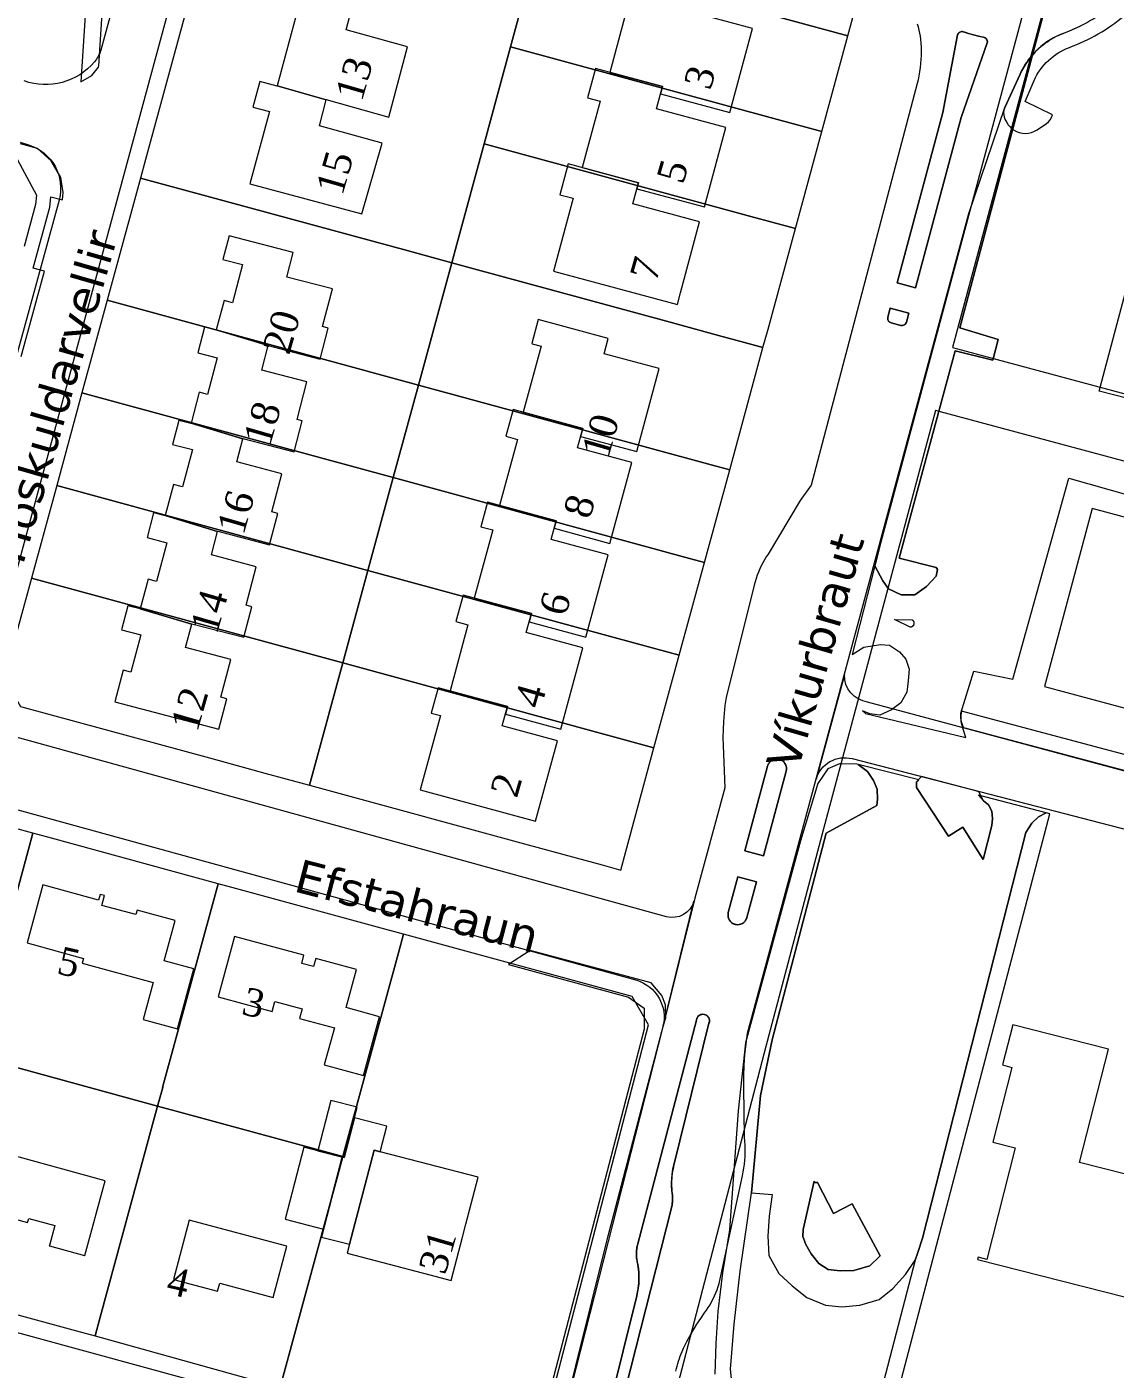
# Model space of a CAD drawing. Header units: metres. Extents: x 328903 to 333883, y 373406 to 381110.
# Drawn here: x 330922.2 to 331063.9, y 375672 to 375846.8 of the extents above; entities that cross this region are included whole.
import ezdxf

# ---------------------------------------------------------------- set-up
doc = ezdxf.new("R2010")
doc.units = ezdxf.units.M
doc.header["$MEASUREMENT"] = 0
for name, color, linetype in [('Byggingar', 7, 'Continuous'), ('Bílastæði', 7, 'Continuous'), ('Gangstétt', 7, 'Continuous'), ('Götuheiti', 7, 'Continuous'), ('Götur', 7, 'Continuous'), ('Húsnúmer', 7, 'Continuous'), ('Lóðir', 7, 'Continuous')]:
    doc.layers.add(name, color=color, linetype=linetype)
doc.styles.get("Standard").update_dxf_attribs({"font": 'arial.ttf'})

msp = doc.modelspace()

# ---------------------------------------------------------------- linework, layer by layer
at = {"layer": 'Byggingar', "color": 17, "linetype": 'Continuous', "lineweight": 0, "ltscale": 3.31832, "true_color": 0x943c39, "flags": 128}
for points in [[(331008.545, 375851.193), (330999.563, 375853.615), (330998.686, 375850.362), (331000.498, 375849.873), (330998.063, 375840.839), (331004.942, 375838.984), (331004.692, 375838.059), (331013.726, 375835.624), (331016.667, 375846.533), (331007.924, 375848.89), (331008.545, 375851.193)], [(330958.156, 375851.569), (330958.143, 375851.514), (330955.927, 375852.112), (330955.035, 375848.694), (330957.177, 375848.096), (330954.761, 375839.089), (330961.16, 375837.277), (330961.166, 375837.301), (330969.301, 375835.001), (330971.728, 375844.156), (330963.747, 375846.357), (330964.633, 375849.681), (330958.156, 375851.569)], [(331004.942, 375838.984), (330996.219, 375841.336), (330995.194, 375837.534), (330996.812, 375837.098), (330994.481, 375828.451), (331001.822, 375826.472), (331001.61, 375825.685), (331010.407, 375823.314), (331013.198, 375833.665), (331004.164, 375836.1), (331004.942, 375838.984)], [(330961.16, 375837.277), (330954.761, 375839.089), (330954.748, 375839.042), (330952.506, 375839.654), (330951.613, 375836.315), (330953.752, 375835.74), (330951.206, 375826.333), (330965.808, 375822.394), (330968.433, 375831.631), (330960.275, 375833.875), (330961.16, 375837.277)], [(331001.822, 375826.472), (330992.669, 375828.939), (330991.58, 375824.901), (330993.295, 375824.439), (330990.741, 375814.964), (331006.878, 375810.614), (331007.285, 375812.123), (331009.776, 375821.361), (331001.077, 375823.706), (331001.822, 375826.472)], [(330953.597, 375805.279), (330960.356, 375803.473), (330961.42, 375807.525), (330960.661, 375807.724), (330961.951, 375812.631), (330956.032, 375814.185), (330956.868, 375817.359), (330948.5, 375819.554), (330947.694, 375816.481), (330950.264, 375815.811), (330948.954, 375810.826), (330947.844, 375811.113), (330946.839, 375807.288), (330953.597, 375805.279)], [(330986.803, 375796.572), (330994.554, 375794.471), (330994.272, 375793.428), (331001.579, 375791.447), (331004.51, 375802.262), (330997.349, 375804.203), (330997.886, 375806.184), (330988.756, 375808.659), (330987.907, 375805.527), (330987.984, 375805.506), (330989.14, 375805.192), (330986.803, 375796.572)], [(330953.597, 375805.279), (330946.839, 375807.288), (330946.832, 375807.257), (330945.293, 375807.662), (330944.416, 375804.33), (330946.957, 375803.66), (330945.702, 375798.887), (330944.602, 375799.174), (330943.545, 375795.153), (330950.286, 375793.12), (330950.299, 375793.167), (330956.973, 375791.422), (330958.032, 375795.443), (330957.357, 375795.619), (330958.646, 375800.518), (330952.776, 375802.058), (330953.597, 375805.279)], [(330994.554, 375794.471), (330985.48, 375796.931), (330984.534, 375793.441), (330986.047, 375793.031), (330983.722, 375784.453), (330991.094, 375782.454), (330990.829, 375781.475), (330998.103, 375779.503), (331000.953, 375790.018), (330993.868, 375791.938), (330994.554, 375794.471)], [(330943.545, 375795.153), (330943.533, 375795.106), (330941.964, 375795.518), (330941.141, 375792.391), (330943.729, 375791.713), (330942.45, 375786.846), (330941.256, 375787.155), (330940.197, 375783.134), (330947.013, 375781.055), (330947.02, 375781.086), (330953.763, 375779.319), (330954.84, 375783.411), (330954.071, 375783.617), (330955.374, 375788.579), (330949.497, 375790.118), (330950.286, 375793.12), (330943.545, 375795.153)], [(330991.094, 375782.454), (330982.148, 375784.879), (330981.278, 375781.671), (330982.834, 375781.249), (330980.427, 375772.369), (330987.867, 375770.352), (330987.578, 375769.288), (330994.97, 375767.284), (330997.872, 375777.993), (330990.431, 375780.01), (330991.094, 375782.454)], [(330940.197, 375783.134), (330940.186, 375783.087), (330938.677, 375783.484), (330937.83, 375780.263), (330940.394, 375779.593), (330939.069, 375774.553), (330937.955, 375774.847), (330936.943, 375770.991), (330943.637, 375768.973), (330943.657, 375769.044), (330950.431, 375767.269), (330951.48, 375771.259), (330950.721, 375771.457), (330952.038, 375776.466), (330946.207, 375777.998), (330947.013, 375781.055), (330940.197, 375783.134)], [(331089.592, 375751.479), (331095.837, 375774.683), (331060.909, 375784.055), (331054.665, 375760.851), (331089.592, 375751.479)], [(330987.867, 375770.352), (330978.974, 375772.763), (330978.04, 375769.317), (330979.606, 375768.892), (330977.272, 375760.281), (330984.764, 375758.25), (330984.499, 375757.271), (330991.684, 375755.323), (330994.556, 375765.914), (330987.204, 375767.907), (330987.867, 375770.352)], [(330936.943, 375770.991), (330936.936, 375770.967), (330935.336, 375771.387), (330934.509, 375768.236), (330936.995, 375767.588), (330935.721, 375762.744), (330934.729, 375763.002), (330933.636, 375758.848), (330947.166, 375755.298), (330948.212, 375759.28), (330947.429, 375759.486), (330948.716, 375764.385), (330942.838, 375765.932), (330943.637, 375768.973), (330936.943, 375770.991)], [(330984.764, 375758.25), (330975.71, 375760.704), (330974.817, 375757.41), (330976.019, 375757.084), (330973.394, 375747.403), (330988.415, 375743.331), (330991.252, 375753.799), (330984.084, 375755.742), (330984.764, 375758.25)], [(330941.792, 375716.301), (330943.923, 375724.101), (330940.06, 375725.157), (330941.493, 375730.409), (330936.541, 375731.76), (330936.375, 375731.156), (330931.936, 375732.359), (330932.283, 375733.629), (330931.702, 375733.791), (330931.505, 375733.062), (330924.261, 375735.033), (330922.195, 375727.468), (330929.547, 375725.468), (330929.379, 375724.856), (330938.628, 375722.34), (330937.313, 375717.518), (330941.792, 375716.301)], [(330966.023, 375710.218), (330968.109, 375717.854), (330963.746, 375719.05), (330965.1, 375724.005), (330959.778, 375725.467), (330959.484, 375724.401), (330957.963, 375724.814), (330958.217, 375725.879), (330949.218, 375728.329), (330947.067, 375720.459), (330954.109, 375718.54), (330954.473, 375719.865), (330958.032, 375718.898), (330957.689, 375717.636), (330962.21, 375716.403), (330960.901, 375711.613), (330966.023, 375710.218)], [(331081.916, 375676.492), (331089.641, 375706.752), (331080.931, 375708.972), (331077.194, 375694.324), (331059.26, 375698.89), (331063.026, 375713.64), (331050.558, 375716.808), (331049.222, 375711.581), (331050.426, 375711.272), (331047.941, 375701.538), (331050.87, 375700.788), (331047.163, 375686.273), (331046.036, 375686.56), (331045.957, 375686.254), (331073.469, 375679.247), (331073.322, 375678.675), (331081.916, 375676.492)], [(330963.472, 375699.532), (330965.166, 375706.082), (330961.753, 375706.966), (330960.058, 375700.415), (330963.472, 375699.532)], [(330964.813, 375704.715), (330963.472, 375699.532), (330963.244, 375699.591), (330960.547, 375689.166), (330964.169, 375688.229), (330967.392, 375700.49), (330968.185, 375700.285), (330969.048, 375703.619), (330964.813, 375704.715)], [(330922.254, 375691.077), (330922.42, 375691.603), (330925.816, 375690.681), (330925.106, 375688.078), (330925.095, 375688.039), (330925.124, 375688.031), (330929.679, 375686.791), (330929.72, 375686.777), (330932.381, 375696.513), (330918.601, 375700.262), (330916.518, 375692.642), (330922.254, 375691.077)], [(330963.244, 375699.591), (330958.252, 375700.883), (330955.821, 375691.489), (330960.814, 375690.197), (330963.244, 375699.591)], [(330968.185, 375700.285), (330967.392, 375700.49), (330964.169, 375688.229), (330963.869, 375687.087), (330967.541, 375686.122), (330974.66, 375684.251), (330977.436, 375683.522), (330978.91, 375689.158), (330979.348, 375690.835), (330980.959, 375696.98), (330968.185, 375700.285)], [(330954.224, 375681.315), (330956.007, 375688.009), (330943.312, 375691.377), (330941.252, 375683.64), (330947.009, 375682.115), (330947.287, 375683.15), (330954.224, 375681.315)]]:
    msp.add_lwpolyline(points, close=True, dxfattribs=at)
at = {"layer": 'Bílastæði', "color": 9, "lineweight": 0, "ltscale": 3.31832, "true_color": 0xbdbdbd, "flags": 128}
for points in [[(331055.922, 375853.576), (331043.656, 375807.582), (331048.634, 375806.036), (331047.946, 375803.346), (331043.054, 375804.568), (331035.767, 375777.573), (331040.577, 375776.35), (331040.743, 375776.109), (331040.595, 375775.213), (331039.317, 375773.893), (331037.791, 375772.814), (331036.005, 375772.785), (331034.368, 375773.572), (331033.621, 375774.615), (331032.594, 375776.591), (331029.623, 375765.031), (331031.159, 375765.969), (331033.346, 375766.328), (331034.484, 375766.265), (331035.797, 375765.392), (331036.624, 375764.431), (331037.05, 375763.138), (331036.912, 375761.593), (331036.773, 375760.129), (331035.983, 375758.736), (331034.779, 375757.824), (331033.247, 375757.15), (331031.946, 375757.292), (331030.97, 375757.692), (331031.376, 375757.364), (331043.175, 375754.548), (331044.458, 375754.242), (331044.077, 375755.291), (331043.818, 375756.262), (331043.807, 375756.992), (331043.8, 375757.398), (331045.5, 375762.866), (331050.552, 375761.809), (331057.852, 375787.992), (331096.926, 375776.916)], [(331099.974, 375789.551), (331061.815, 375799.342), (331074.922, 375848.598)]]:
    msp.add_lwpolyline(points, dxfattribs=at)
at = {"layer": 'Bílastæði', "color": 9, "lineweight": 0, "ltscale": 8.779723, "true_color": 0xbdbdbd, "flags": 128}
for points in [[(331037.436, 375769.56), (331037.445, 375769.554), (331037.46, 375769.544), (331037.475, 375769.533), (331037.49, 375769.522), (331037.504, 375769.51), (331037.518, 375769.498), (331037.531, 375769.485), (331037.544, 375769.472), (331037.557, 375769.458), (331037.569, 375769.444), (331037.58, 375769.43), (331037.591, 375769.415), (331037.601, 375769.399), (331037.611, 375769.384), (331037.621, 375769.368), (331037.629, 375769.352), (331037.638, 375769.335), (331037.645, 375769.318), (331037.652, 375769.301), (331037.659, 375769.284), (331037.664, 375769.266), (331037.67, 375769.248), (331037.674, 375769.231), (331037.678, 375769.212), (331037.681, 375769.194), (331037.684, 375769.176), (331037.686, 375769.158), (331037.687, 375769.139), (331037.688, 375769.121), (331037.688, 375769.102), (331037.688, 375769.084), (331037.687, 375769.065), (331037.685, 375769.047), (331037.682, 375769.029), (331037.679, 375769.01), (331037.675, 375768.992), (331037.671, 375768.974), (331037.666, 375768.957), (331037.66, 375768.939), (331037.654, 375768.922), (331037.647, 375768.904), (331037.64, 375768.888), (331037.632, 375768.871), (331037.623, 375768.855), (331037.614, 375768.838), (331037.605, 375768.823), (331037.594, 375768.807), (331037.583, 375768.792), (331037.572, 375768.778), (331037.56, 375768.764), (331037.548, 375768.75), (331037.535, 375768.736), (331037.522, 375768.723), (331037.508, 375768.711), (331037.494, 375768.699), (331037.48, 375768.688), (331037.465, 375768.677), (331037.45, 375768.666), (331037.434, 375768.656), (331037.418, 375768.647), (331037.402, 375768.638), (331037.385, 375768.63), (331037.368, 375768.623), (331037.351, 375768.616), (331037.334, 375768.609), (331037.316, 375768.603), (331037.299, 375768.598), (331037.281, 375768.594), (331037.263, 375768.59), (331037.245, 375768.586), (331037.226, 375768.584), (331037.208, 375768.582), (331035.162, 375769.605), (331037.436, 375769.56)], [(331028.057, 375684.794), (331026.512, 375684.932), (331025.281, 375685.724), (331024.287, 375687.008), (331023.618, 375688.216), (331023.195, 375689.265), (331023.262, 375690.159), (331024.706, 375696.435), (331024.79, 375696.274), (331025.114, 375696.279), (331027.208, 375692.251), (331029.625, 375693.508), (331033.305, 375686.745), (331031.945, 375685.424), (331029.843, 375684.822), (331028.057, 375684.794)]]:
    msp.add_lwpolyline(points, close=True, dxfattribs=at)
at = {"layer": 'Bílastæði', "color": 9, "lineweight": 0, "ltscale": 3.31832, "true_color": 0xbdbdbd, "flags": 128}
msp.add_lwpolyline([(331038.336, 375748.708), (331030.434, 375750.725), (331031.658, 375749.816), (331032.408, 375748.61), (331032.913, 375747.481), (331032.933, 375746.182), (331032.865, 375745.369), (331026.263, 375741.773), (331019.217, 375714.863), (331017.708, 375707.612), (331016.53, 375694.925), (331019.211, 375694.724), (331018.85, 375691.876), (331018.647, 375689.274), (331018.768, 375686.758), (331020.105, 375684.425), (331021.835, 375682.828), (331023.727, 375681.315), (331026.179, 375680.298), (331028.294, 375680.088), (331030.646, 375680.287), (331033.151, 375681.058), (331034.915, 375682.466), (331036.592, 375684.279), (331037.86, 375686.164), (331038.15, 375687.054), (331038.791, 375689.024), (331052.248, 375741.859), (331053.04, 375743.089), (331053.921, 375743.915), (331054.905, 375744.398), (331046.104, 375746.722), (331046.741, 375745.994), (331047.4, 375745.436), (331047.819, 375744.631), (331047.915, 375743.658), (331047.848, 375742.764), (331046.7, 375738.36), (331044.035, 375742.541), (331042.186, 375741.375), (331038.025, 375747.724), (331038.017, 375748.212), (331038.013, 375748.455), (331038.336, 375748.708)], close=True, dxfattribs=at)
at = {"layer": 'Gangstétt', "color": 45, "lineweight": 0, "ltscale": 3.31832, "true_color": 0x948652, "flags": 128}
msp.add_lwpolyline([(331671.512, 376103.485, -0.0000029), (331647.831, 376101.851, -0.0402202)], format="xyb", dxfattribs=at)
for points in [[(330934.386, 375886.795), (330931.866, 375887.598), (330894.339, 375875.607), (330893.867, 375874.041), (330893.767, 375873.248), (330932.174, 375885.518), (330929.204, 375839.588), (330930.618, 375840.433), (330931.494, 375841.503), (330931.556, 375841.677), (330934.386, 375886.795)], [(330984.909, 375724.676), (331000.535, 375720.412), (331002.55, 375718.962), (331002.548, 375716.224), (330988.92, 375663.955), (330985.215, 375662.103), (330969.351, 375666.041), (330970.779, 375663.059), (330984.316, 375659.456), (330987.201, 375659.705), (330989.055, 375660.546), (330990.571, 375662.275), (330991.544, 375663.85), (330997.857, 375689.351), (330998.627, 375692.279), (331001.064, 375701.555), (331005.058, 375716.751), (331005.367, 375717.73), (331005.34, 375719.435), (331004.834, 375720.645), (331003.462, 375722.289), (330987.722, 375726.507), (330984.909, 375724.676)]]:
    msp.add_lwpolyline(points, close=True, dxfattribs=at)
for points in [[(331053.547, 375854.838), (331033.379, 375779.646), (331032.594, 375776.591), (331033.621, 375774.615), (331034.368, 375773.572), (331036.005, 375772.785), (331037.791, 375772.814), (331039.317, 375773.893), (331040.595, 375775.213), (331040.743, 375776.109), (331040.577, 375776.35), (331035.767, 375777.573), (331043.054, 375804.568), (331047.946, 375803.346), (331048.634, 375806.036), (331043.656, 375807.582), (331055.922, 375853.576)], [(330921.417, 375803.822), (330924.466, 375814.945), (330922.979, 375815.353), (330925.149, 375823.271), (330925.28, 375824.648), (330926.79, 375824.243), (330926.88, 375825.188), (330926.605, 375827.133), (330925.353, 375829.306), (330923.541, 375830.901), (330921.339, 375831.516)], [(330920.603, 375830.117), (330923.423, 375824.824), (330923.307, 375823.608), (330921.817, 375818.171)], [(331014.281, 375667.523), (331013.805, 375671.981), (331014.281, 375677.836), (331015.065, 375684.751), (331016.53, 375694.925), (331017.708, 375707.612), (331019.217, 375714.863), (331026.263, 375741.773), (331032.865, 375745.369), (331032.933, 375746.182), (331032.913, 375747.481), (331032.408, 375748.61), (331031.658, 375749.816), (331030.434, 375750.725), (331030.262, 375750.769), (331027.988, 375750.814), (331026.455, 375750.14), (331025.186, 375748.252), (331022.892, 375740.764), (331015.731, 375714.483), (331014.816, 375705.617), (331013.647, 375690.13), (331012.741, 375684.505), (331012.149, 375679.495), (331011.886, 375675.334), (331011.771, 375671.331)], [(331034.006, 375662.962), (331055.391, 375744.27), (331055.391, 375744.27), (331054.905, 375744.398), (331053.921, 375743.915), (331053.04, 375743.089), (331052.248, 375741.859), (331038.791, 375689.024), (331038.15, 375687.054), (331037.86, 375686.164), (331032.35, 375664.966)]]:
    msp.add_lwpolyline(points, dxfattribs=at)
for points in [[(331052.151, 375837.054), (331053.333, 375839.788, -0.1989665), (331057.931, 375844.081, 0.0829779), (331065.095, 375848.214, -0.1767023), (331071.814, 375850.581), (331081.679, 375849.81, -0.0458946), (331086.71, 375848.947), (331110.935, 375842.455, 0.2410053), (331110.226, 375844.751), (331087.226, 375850.879, 0.0458362), (331081.835, 375851.804), (331071.906, 375852.58, 0.1782197), (331063.824, 375849.758, -0.0828132), (331057.231, 375845.954, 0.1991626), (331051.513, 375840.616), (331049.525, 375836.243), (331049.41, 375835.905, 0.169036), (331049.534, 375834.733), (331049.766, 375834.29, 0.1181633), (331050.655, 375833.351, 0.3011301), (331053.75, 375833.369), (331054.952, 375834.177, 0.1766933), (331055.731, 375835.286), (331052.151, 375837.054)], [(331044.127, 375755.522), (331122.255, 375734.724, 0.4218689), (331127.544, 375737.693), (331151.368, 375827.05, 0.4158143), (331146.75, 375835.023), (331146.253, 375835.154), (331126.326, 375840.415, 0.4346499), (331124.281, 375838.88), (331145.741, 375833.221), (331146.241, 375833.089, -0.4160264), (331149.436, 375827.568), (331125.611, 375738.208, -0.4251525), (331122.8, 375736.649), (331043.897, 375757.653, 0.1896523), (331044.127, 375755.522)]]:
    msp.add_lwpolyline(points, format="xyb", close=True, dxfattribs=at)
at = {"layer": 'Götur', "color": 8, "lineweight": 0, "ltscale": 3.31832, "true_color": 0x707070, "flags": 128}
for points in [[(330917.06, 375762.016), (330949.671, 375882.382, -0.390127), (330956.44, 375885.923, -0.1042597), (330940.86, 375894.261, -0.3179809), (330942.901, 375884.439), (330931.811, 375843.709, -0.0929514), (330930.962, 375842.207, -0.3129679), (330921.817, 375839.719)], [(330921.311, 375831.728), (330922.386, 375831.401, -0.4067404), (330926.358, 375824.208), (330909.494, 375762.79, -0.356978)]]:
    msp.add_lwpolyline(points, format="xyb", dxfattribs=at)
for points in [[(331038.121, 375847.137), (331038.235, 375846.746), (331038.335, 375846.351), (331038.422, 375845.952), (331038.495, 375845.551), (331038.554, 375845.148), (331038.598, 375844.62), (331038.624, 375844.091), (331038.633, 375843.561), (331038.625, 375843.031), (331038.6, 375842.502), (331038.557, 375841.973), (331038.498, 375841.447), (331038.422, 375840.922), (331038.328, 375840.401), (331038.218, 375839.882), (331038.091, 375839.368), (331024.291, 375787.094), (331022.867, 375785.074), (331018.682, 375778.117), (331018.439, 375777.744), (331018.21, 375777.362), (331017.994, 375776.973), (331017.792, 375776.576), (331017.603, 375776.173), (331017.429, 375775.763), (331017.27, 375775.347), (331017.124, 375774.927), (331016.994, 375774.501), (331016.878, 375774.071), (331013.221, 375759.447), (331013.069, 375758.408), (331012.951, 375757.366), (331012.868, 375756.319), (331012.821, 375755.271), (331012.809, 375754.222), (331012.831, 375753.172), (331013.045, 375747.649), (331009.137, 375733.312), (331005.002, 375716.54), (330991.299, 375662.862)], [(331006.687, 375671.719), (331006.756, 375672.05), (331006.836, 375672.379), (331006.926, 375672.705), (331007.026, 375673.028), (331007.135, 375673.348), (331007.254, 375673.665), (331007.383, 375673.978), (331007.741, 375674.777), (331008.126, 375675.565), (331008.536, 375676.339), (331008.971, 375677.1), (331009.43, 375677.847), (331009.914, 375678.577), (331010.421, 375679.292), (331010.669, 375679.644), (331010.906, 375680.003), (331011.129, 375680.371), (331011.34, 375680.746), (331011.537, 375681.129), (331011.721, 375681.518), (331011.892, 375681.913), (331012.049, 375682.314), (331012.191, 375682.72), (331012.32, 375683.13), (331015.367, 375697.163), (331015.465, 375697.655), (331015.548, 375698.15), (331015.615, 375698.648), (331015.665, 375699.147), (331015.699, 375699.648), (331015.718, 375700.15), (331015.719, 375700.651), (331015.705, 375701.153), (331015.674, 375701.654), (331015.628, 375702.154), (331015.53, 375708.714), (331015.533, 375710.117), (331015.582, 375711.519), (331015.677, 375712.919), (331015.819, 375714.315), (331016.007, 375715.706), (331044.848, 375822.472), (331049.525, 375836.243), (331051.513, 375840.616), (331051.662, 375840.931), (331051.823, 375841.24), (331051.993, 375841.544), (331052.174, 375841.841), (331052.365, 375842.133), (331052.566, 375842.417), (331052.776, 375842.695), (331052.996, 375842.965), (331053.225, 375843.228), (331053.462, 375843.482), (331053.708, 375843.729), (331053.963, 375843.967), (331054.225, 375844.196), (331054.495, 375844.416), (331054.773, 375844.626), (331055.057, 375844.827), (331055.348, 375845.019), (331055.646, 375845.2), (331055.949, 375845.371), (331056.258, 375845.531), (331056.573, 375845.681), (331056.892, 375845.82), (331057.216, 375845.948), (331057.929, 375846.229), (331058.632, 375846.534), (331059.325, 375846.861)]]:
    msp.add_lwpolyline(points, dxfattribs=at)
for points in [[(331037.908, 375812.799), (331043.847, 375834.964), (331047.225, 375844.671, 0.4356197), (331046.758, 375845.415, -0.0361998), (331044.137, 375846.118, 0.4358587), (331043.361, 375845.706), (331041.432, 375835.611), (331035.493, 375813.446), (331037.908, 375812.799)], [(331005.022, 375716.62), (331009.042, 375732.926, -0.4138472), (331005.448, 375730.893), (330920.455, 375754.368), (330901.893, 375759.38), (330688.51, 375817.332), (330668.633, 375822.61), (330639.852, 375830.485, -0.1217539), (330627.994, 375837.913), (330622.973, 375833.056, 0.1345129), (330641.998, 375821.574), (330987.712, 375726.429), (331001.584, 375722.605, -0.3963557), (331005.022, 375716.62)], [(330991.167, 375662.416, -0.3920663), (330985.16, 375659.231), (330977.226, 375661.343), (330862.669, 375692.616), (330634.412, 375754.93), (330629.273, 375757.036, -0.0798928), (330622.387, 375760.888, -0.3008994), (330619.407, 375769.98), (330632.487, 375817.679, -0.2891531), (330638.126, 375821.89, -0.0859729), (330642.256, 375821.503, -0.1361368), (330622.973, 375833.056, -0.1918641), (330626.606, 375822.877, -0.0359459), (330626.157, 375819.567), (330611.842, 375766.254, 0.4392128), (330622.085, 375750.109), (330683.412, 375733.509), (330702.828, 375728.979), (330845.323, 375689.412), (330861.924, 375685.532), (330975.383, 375654.59), (330982.741, 375652.581, -0.3605198), (330986.604, 375647.08), (330991.167, 375662.416)], [(331037.014, 375809.463), (331034.6, 375810.11), (331034.289, 375808.951, 0.4133884), (331034.713, 375808.216, 0), (331035.969, 375807.88, 0.4133884), (331036.704, 375808.304), (331037.014, 375809.463)], [(331127.553, 375737.716, -0.3909864), (331122.259, 375734.498), (331031.654, 375758.83, -0.3827839), (331028.62, 375762.4), (331024.944, 375748.789, -0.4062671), (331029.644, 375751.47), (331119.64, 375728.16, -0.3800748), (331123.08, 375721.308), (331127.553, 375737.716)], [(331018.088, 375738.829), (331021.042, 375749.853, 1), (331018.627, 375750.5), (331015.673, 375739.476), (331018.088, 375738.829)], [(331017.185, 375735.45), (331014.768, 375736.098), (331013.513, 375731.416, 1), (331015.928, 375730.769), (331017.185, 375735.45)], [(331009.372, 375717.432), (331001.718, 375688.303, 0.1329895), (331001.738, 375685.596, -0.1028658), (331001.585, 375681.523), (330998.038, 375667.197), (330999.462, 375666.835), (331006.066, 375692.821, 0.1011394), (331006.213, 375694.848, -0.0974584), (331006.456, 375698.696), (331010.989, 375717.007, 1.1633585), (331009.372, 375717.432)]]:
    msp.add_lwpolyline(points, format="xyb", close=True, dxfattribs=at)
at = {"layer": 'Götur', "color": 8, "lineweight": 0, "ltscale": 8.779723, "true_color": 0x707070, "flags": 128}
for points in [[(331037.908, 375812.799), (331035.493, 375813.446), (331041.432, 375835.611), (331043.361, 375845.706), (331043.367, 375845.726), (331043.373, 375845.746), (331043.38, 375845.766), (331043.388, 375845.785), (331043.397, 375845.804), (331043.406, 375845.823), (331043.416, 375845.842), (331043.426, 375845.86), (331043.437, 375845.877), (331043.449, 375845.895), (331043.461, 375845.912), (331043.474, 375845.928), (331043.488, 375845.944), (331043.502, 375845.96), (331043.516, 375845.975), (331043.531, 375845.99), (331043.547, 375846.004), (331043.563, 375846.017), (331043.58, 375846.03), (331043.597, 375846.042), (331043.614, 375846.054), (331043.632, 375846.065), (331043.65, 375846.076), (331043.668, 375846.085), (331043.687, 375846.095), (331043.706, 375846.103), (331043.726, 375846.111), (331043.746, 375846.118), (331043.766, 375846.124), (331043.786, 375846.13), (331043.806, 375846.135), (331043.827, 375846.14), (331043.847, 375846.143), (331043.868, 375846.146), (331043.889, 375846.148), (331043.91, 375846.15), (331043.931, 375846.15), (331043.952, 375846.15), (331043.973, 375846.15), (331043.993, 375846.148), (331044.014, 375846.146), (331044.035, 375846.143), (331044.056, 375846.139), (331044.076, 375846.135), (331044.097, 375846.13), (331044.117, 375846.124), (331044.137, 375846.118), (331044.782, 375845.907), (331045.435, 375845.719), (331046.094, 375845.555), (331046.758, 375845.415), (331046.779, 375845.411), (331046.799, 375845.406), (331046.819, 375845.4), (331046.839, 375845.393), (331046.859, 375845.386), (331046.879, 375845.378), (331046.898, 375845.37), (331046.917, 375845.361), (331046.935, 375845.351), (331046.953, 375845.341), (331046.971, 375845.329), (331046.988, 375845.318), (331047.005, 375845.305), (331047.022, 375845.293), (331047.038, 375845.279), (331047.054, 375845.265), (331047.069, 375845.251), (331047.083, 375845.235), (331047.097, 375845.22), (331047.111, 375845.204), (331047.124, 375845.187), (331047.136, 375845.17), (331047.148, 375845.153), (331047.159, 375845.135), (331047.169, 375845.117), (331047.179, 375845.099), (331047.189, 375845.08), (331047.197, 375845.061), (331047.205, 375845.041), (331047.212, 375845.022), (331047.219, 375845.002), (331047.224, 375844.981), (331047.229, 375844.961), (331047.234, 375844.941), (331047.238, 375844.92), (331047.24, 375844.899), (331047.243, 375844.878), (331047.244, 375844.857), (331047.245, 375844.836), (331047.245, 375844.816), (331047.244, 375844.795), (331047.243, 375844.774), (331047.24, 375844.753), (331047.238, 375844.732), (331047.234, 375844.711), (331047.23, 375844.691), (331047.225, 375844.671), (331043.847, 375834.964), (331037.908, 375812.799)], [(331037.014, 375809.463), (331036.704, 375808.304), (331036.698, 375808.284), (331036.691, 375808.264), (331036.684, 375808.245), (331036.676, 375808.225), (331036.668, 375808.206), (331036.659, 375808.187), (331036.649, 375808.169), (331036.638, 375808.151), (331036.627, 375808.133), (331036.616, 375808.115), (331036.603, 375808.098), (331036.59, 375808.082), (331036.577, 375808.066), (331036.563, 375808.05), (331036.548, 375808.035), (331036.533, 375808.021), (331036.518, 375808.007), (331036.502, 375807.993), (331036.485, 375807.98), (331036.468, 375807.968), (331036.451, 375807.956), (331036.433, 375807.945), (331036.415, 375807.935), (331036.397, 375807.925), (331036.378, 375807.916), (331036.359, 375807.907), (331036.339, 375807.899), (331036.32, 375807.892), (331036.3, 375807.886), (331036.279, 375807.88), (331036.259, 375807.875), (331036.239, 375807.871), (331036.218, 375807.867), (331036.197, 375807.864), (331036.176, 375807.862), (331036.156, 375807.86), (331036.135, 375807.86), (331036.114, 375807.86), (331036.093, 375807.86), (331036.072, 375807.862), (331036.051, 375807.864), (331036.03, 375807.867), (331036.01, 375807.871), (331035.989, 375807.875), (331035.969, 375807.88), (331034.713, 375808.216), (331034.693, 375808.222), (331034.673, 375808.229), (331034.653, 375808.236), (331034.634, 375808.244), (331034.615, 375808.252), (331034.596, 375808.261), (331034.578, 375808.271), (331034.559, 375808.282), (331034.542, 375808.293), (331034.524, 375808.305), (331034.507, 375808.317), (331034.491, 375808.33), (331034.475, 375808.343), (331034.459, 375808.357), (331034.444, 375808.372), (331034.43, 375808.387), (331034.416, 375808.402), (331034.402, 375808.418), (331034.389, 375808.435), (331034.377, 375808.452), (331034.365, 375808.469), (331034.354, 375808.487), (331034.344, 375808.505), (331034.334, 375808.524), (331034.325, 375808.542), (331034.316, 375808.562), (331034.308, 375808.581), (331034.301, 375808.601), (331034.295, 375808.621), (331034.289, 375808.641), (331034.284, 375808.661), (331034.28, 375808.682), (331034.276, 375808.702), (331034.273, 375808.723), (331034.271, 375808.744), (331034.269, 375808.765), (331034.269, 375808.786), (331034.269, 375808.807), (331034.269, 375808.827), (331034.271, 375808.848), (331034.273, 375808.869), (331034.276, 375808.89), (331034.28, 375808.911), (331034.284, 375808.931), (331034.289, 375808.951), (331034.6, 375810.11), (331037.014, 375809.463)], [(331018.088, 375738.829), (331015.673, 375739.476), (331018.627, 375750.5), (331018.639, 375750.542), (331018.652, 375750.583), (331018.667, 375750.624), (331018.684, 375750.665), (331018.701, 375750.705), (331018.721, 375750.744), (331018.741, 375750.782), (331018.763, 375750.82), (331018.786, 375750.857), (331018.81, 375750.893), (331018.836, 375750.929), (331018.863, 375750.963), (331018.891, 375750.996), (331018.92, 375751.029), (331018.95, 375751.06), (331018.982, 375751.091), (331019.014, 375751.12), (331019.048, 375751.148), (331019.082, 375751.175), (331019.117, 375751.2), (331019.153, 375751.225), (331019.19, 375751.248), (331019.228, 375751.27), (331019.267, 375751.29), (331019.306, 375751.309), (331019.346, 375751.327), (331019.386, 375751.343), (331019.427, 375751.358), (331019.469, 375751.372), (331019.511, 375751.384), (331019.553, 375751.394), (331019.596, 375751.403), (331019.639, 375751.411), (331019.682, 375751.417), (331019.725, 375751.422), (331019.769, 375751.425), (331019.812, 375751.426), (331019.856, 375751.426), (331019.9, 375751.425), (331019.943, 375751.422), (331019.987, 375751.417), (331020.03, 375751.411), (331020.073, 375751.403), (331020.115, 375751.394), (331020.158, 375751.384), (331020.2, 375751.372), (331020.241, 375751.358), (331020.282, 375751.343), (331020.323, 375751.327), (331020.363, 375751.309), (331020.402, 375751.29), (331020.44, 375751.27), (331020.478, 375751.248), (331020.515, 375751.225), (331020.551, 375751.2), (331020.587, 375751.175), (331020.621, 375751.148), (331020.654, 375751.12), (331020.687, 375751.091), (331020.718, 375751.06), (331020.748, 375751.029), (331020.778, 375750.996), (331020.806, 375750.963), (331020.833, 375750.929), (331020.858, 375750.893), (331020.883, 375750.857), (331020.906, 375750.82), (331020.928, 375750.782), (331020.948, 375750.744), (331020.967, 375750.705), (331020.985, 375750.665), (331021.001, 375750.624), (331021.016, 375750.583), (331021.03, 375750.542), (331021.042, 375750.5), (331021.052, 375750.458), (331021.061, 375750.415), (331021.069, 375750.372), (331021.075, 375750.329), (331021.08, 375750.285), (331021.083, 375750.242), (331021.084, 375750.198), (331021.084, 375750.154), (331021.083, 375750.111), (331021.08, 375750.067), (331021.075, 375750.024), (331021.069, 375749.981), (331021.061, 375749.938), (331021.052, 375749.895), (331021.042, 375749.853), (331018.088, 375738.829)], [(331017.185, 375735.45), (331015.928, 375730.769), (331015.916, 375730.727), (331015.903, 375730.685), (331015.888, 375730.644), (331015.871, 375730.604), (331015.854, 375730.564), (331015.835, 375730.525), (331015.814, 375730.486), (331015.792, 375730.448), (331015.769, 375730.411), (331015.745, 375730.375), (331015.719, 375730.34), (331015.692, 375730.306), (331015.664, 375730.272), (331015.635, 375730.24), (331015.605, 375730.208), (331015.573, 375730.178), (331015.541, 375730.149), (331015.507, 375730.121), (331015.473, 375730.094), (331015.438, 375730.068), (331015.402, 375730.044), (331015.365, 375730.021), (331015.327, 375729.999), (331015.288, 375729.979), (331015.249, 375729.959), (331015.209, 375729.942), (331015.169, 375729.925), (331015.128, 375729.91), (331015.086, 375729.897), (331015.044, 375729.885), (331015.002, 375729.874), (331014.959, 375729.865), (331014.916, 375729.858), (331014.873, 375729.852), (331014.83, 375729.847), (331014.786, 375729.844), (331014.743, 375729.842), (331014.699, 375729.842), (331014.655, 375729.844), (331014.612, 375729.847), (331014.568, 375729.852), (331014.525, 375729.858), (331014.482, 375729.865), (331014.44, 375729.874), (331014.397, 375729.885), (331014.355, 375729.897), (331014.314, 375729.91), (331014.273, 375729.925), (331014.232, 375729.942), (331014.192, 375729.959), (331014.153, 375729.979), (331014.115, 375729.999), (331014.077, 375730.021), (331014.04, 375730.044), (331014.004, 375730.068), (331013.968, 375730.094), (331013.934, 375730.121), (331013.901, 375730.149), (331013.868, 375730.178), (331013.837, 375730.208), (331013.807, 375730.24), (331013.777, 375730.272), (331013.749, 375730.306), (331013.722, 375730.34), (331013.697, 375730.375), (331013.672, 375730.411), (331013.649, 375730.448), (331013.627, 375730.486), (331013.607, 375730.525), (331013.588, 375730.564), (331013.57, 375730.604), (331013.554, 375730.644), (331013.539, 375730.685), (331013.525, 375730.727), (331013.513, 375730.769), (331013.503, 375730.811), (331013.494, 375730.854), (331013.486, 375730.897), (331013.48, 375730.94), (331013.476, 375730.983), (331013.472, 375731.027), (331013.471, 375731.07), (331013.471, 375731.114), (331013.472, 375731.158), (331013.476, 375731.201), (331013.48, 375731.245), (331013.486, 375731.288), (331013.494, 375731.331), (331013.503, 375731.373), (331013.513, 375731.416), (331014.768, 375736.098), (331017.185, 375735.45)]]:
    msp.add_lwpolyline(points, close=True, dxfattribs=at)
at = {"layer": 'Götur', "color": 8, "lineweight": 0, "ltscale": 3.31832, "true_color": 0x707070, "flags": 128}
for points in [[(331045.751, 375747.286), (331038.682, 375749.129), (331038.013, 375748.455), (331038.017, 375748.212), (331038.025, 375747.724), (331042.186, 375741.375), (331044.035, 375742.541), (331046.7, 375738.36), (331047.848, 375742.764), (331047.915, 375743.658), (331047.819, 375744.631), (331047.4, 375745.436), (331046.741, 375745.994), (331046.136, 375747.168), (331045.751, 375747.286)], [(331028.057, 375684.794), (331029.843, 375684.822), (331031.945, 375685.424), (331033.305, 375686.745), (331029.625, 375693.508), (331027.208, 375692.251), (331025.114, 375696.279), (331024.79, 375696.274), (331024.706, 375696.435), (331023.262, 375690.159), (331023.195, 375689.265), (331023.618, 375688.216), (331024.287, 375687.008), (331025.281, 375685.724), (331026.512, 375684.932), (331028.057, 375684.794)]]:
    msp.add_lwpolyline(points, close=True, dxfattribs=at)
at = {"layer": 'Götur', "color": 8, "lineweight": 0, "ltscale": 8.779723, "true_color": 0x707070, "flags": 128}
msp.add_lwpolyline([(330998.038, 375667.197), (331001.585, 375681.523), (331001.662, 375681.857), (331001.727, 375682.192), (331001.78, 375682.53), (331001.822, 375682.869), (331001.853, 375683.21), (331001.871, 375683.552), (331001.878, 375683.894), (331001.874, 375684.236), (331001.857, 375684.577), (331001.829, 375684.918), (331001.789, 375685.258), (331001.738, 375685.596), (331001.695, 375685.761), (331001.657, 375685.928), (331001.625, 375686.096), (331001.598, 375686.266), (331001.577, 375686.435), (331001.562, 375686.606), (331001.552, 375686.777), (331001.548, 375686.948), (331001.549, 375687.119), (331001.556, 375687.29), (331001.569, 375687.461), (331001.588, 375687.631), (331001.612, 375687.8), (331001.642, 375687.969), (331001.677, 375688.136), (331001.718, 375688.303), (331009.372, 375717.432), (331009.372, 375717.432), (331009.376, 375717.461), (331009.381, 375717.49), (331009.386, 375717.519), (331009.393, 375717.547), (331009.401, 375717.576), (331009.409, 375717.604), (331009.419, 375717.632), (331009.429, 375717.659), (331009.441, 375717.686), (331009.453, 375717.713), (331009.467, 375717.739), (331009.481, 375717.765), (331009.496, 375717.79), (331009.512, 375717.815), (331009.529, 375717.839), (331009.547, 375717.862), (331009.565, 375717.885), (331009.584, 375717.907), (331009.604, 375717.929), (331009.625, 375717.949), (331009.647, 375717.97), (331009.669, 375717.989), (331009.692, 375718.007), (331009.715, 375718.025), (331009.739, 375718.042), (331009.764, 375718.058), (331009.789, 375718.073), (331009.815, 375718.088), (331009.841, 375718.101), (331009.867, 375718.113), (331009.894, 375718.125), (331009.922, 375718.136), (331009.95, 375718.145), (331009.978, 375718.154), (331010.006, 375718.162), (331010.035, 375718.168), (331010.063, 375718.174), (331010.092, 375718.179), (331010.122, 375718.182), (331010.151, 375718.185), (331010.18, 375718.187), (331010.21, 375718.187), (331010.239, 375718.187), (331010.268, 375718.185), (331010.298, 375718.183), (331010.327, 375718.18), (331010.356, 375718.175), (331010.385, 375718.17), (331010.414, 375718.163), (331010.442, 375718.156), (331010.47, 375718.147), (331010.498, 375718.138), (331010.525, 375718.127), (331010.553, 375718.116), (331010.579, 375718.104), (331010.606, 375718.091), (331010.631, 375718.076), (331010.657, 375718.061), (331010.681, 375718.046), (331010.706, 375718.029), (331010.729, 375718.011), (331010.752, 375717.993), (331010.774, 375717.974), (331010.796, 375717.954), (331010.817, 375717.933), (331010.837, 375717.912), (331010.857, 375717.89), (331010.875, 375717.867), (331010.893, 375717.844), (331010.91, 375717.82), (331010.926, 375717.795), (331010.942, 375717.77), (331010.956, 375717.745), (331010.97, 375717.719), (331010.982, 375717.692), (331010.994, 375717.665), (331011.005, 375717.638), (331011.015, 375717.61), (331011.023, 375717.582), (331011.031, 375717.554), (331011.038, 375717.525), (331011.044, 375717.496), (331011.049, 375717.467), (331011.053, 375717.438), (331011.056, 375717.409), (331011.057, 375717.38), (331011.058, 375717.35), (331011.058, 375717.321), (331011.057, 375717.291), (331011.055, 375717.262), (331011.051, 375717.233), (331011.047, 375717.204), (331011.042, 375717.175), (331011.035, 375717.146), (331011.028, 375717.118), (331011.02, 375717.089), (331011.01, 375717.062), (331011, 375717.034), (331010.989, 375717.007), (331006.456, 375698.696), (331006.379, 375698.382), (331006.312, 375698.066), (331006.255, 375697.747), (331006.209, 375697.427), (331006.173, 375697.106), (331006.147, 375696.784), (331006.132, 375696.461), (331006.127, 375696.138), (331006.133, 375695.814), (331006.149, 375695.491), (331006.176, 375695.169), (331006.213, 375694.848), (331006.232, 375694.679), (331006.246, 375694.509), (331006.254, 375694.338), (331006.256, 375694.168), (331006.252, 375693.997), (331006.242, 375693.827), (331006.227, 375693.657), (331006.206, 375693.488), (331006.18, 375693.32), (331006.147, 375693.152), (331006.109, 375692.986), (331006.066, 375692.821), (330999.462, 375666.835)], dxfattribs=at)
at = {"layer": 'Lóðir', "color": 18, "linetype": 'Continuous', "lineweight": 0, "ltscale": 3.31832, "true_color": 0x000000, "flags": 128}
for points in [[(330951.943, 375882.059), (330937.757, 375829.973), (330937.62, 375829.481), (330936.969, 375827.078), (330964.954, 375819.457), (330971.708, 375817.618), (330977.498, 375816.041), (330978.155, 375818.453), (330978.286, 375818.936), (330981.719, 375831.538), (330985.159, 375844.17), (330985.29, 375844.652), (330988.552, 375856.628), (330992.604, 375871.506), (330993.259, 375873.915), (330990.848, 375874.571), (330987.471, 375875.491), (330955.624, 375884.165), (330951.943, 375882.059)], [(330993.259, 375873.915), (330992.604, 375871.506), (330988.552, 375856.628), (331023.292, 375847.166), (331029.081, 375845.589), (331032.869, 375859.498), (331027.387, 375862.201), (331016.423, 375867.606), (330995.671, 375873.258), (330993.259, 375873.915)], [(331023.292, 375847.166), (330988.552, 375856.628), (330985.29, 375844.652), (330985.159, 375844.17), (331019.899, 375834.708), (331025.688, 375833.131), (331029.081, 375845.589), (331023.292, 375847.166)], [(331055.687, 375853.311), (331043.366, 375807.422), (331042.72, 375805.015), (331091.981, 375791.789), (331092.63, 375794.196), (331092.758, 375794.685), (331111.111, 375789.758), (331111.76, 375792.166), (331123.948, 375837.575), (331124.598, 375839.987), (331061.813, 375856.844), (331055.687, 375853.311)], [(331019.899, 375834.708), (330985.159, 375844.17), (330981.719, 375831.538), (331016.458, 375822.077), (331022.248, 375820.5), (331025.688, 375833.131), (331019.899, 375834.708)], [(331016.458, 375822.077), (330981.719, 375831.538), (330978.286, 375818.936), (330978.155, 375818.453), (330977.498, 375816.041), (330979.907, 375815.385), (331005.483, 375808.419), (331012.237, 375806.579), (331015.618, 375805.658), (331018.027, 375805.002), (331018.685, 375807.414), (331022.248, 375820.5), (331016.458, 375822.077)], [(330936.969, 375827.078), (330936.311, 375824.677), (330932.63, 375811.159), (330973.163, 375800.12), (330976.844, 375813.633), (330977.498, 375816.041), (330971.708, 375817.618), (330964.954, 375819.457), (330936.969, 375827.078)], [(331015.618, 375805.658), (331012.237, 375806.579), (331005.483, 375808.419), (330979.907, 375815.385), (330977.498, 375816.041), (330976.844, 375813.633), (330973.163, 375800.12), (331011.282, 375789.738), (331013.691, 375789.082), (331017.37, 375802.591), (331018.027, 375805.002), (331015.618, 375805.658)], [(330973.163, 375800.12), (330932.63, 375811.159), (330929.346, 375799.098), (330969.878, 375788.06), (330973.163, 375800.12)], [(331013.691, 375789.082), (331011.282, 375789.738), (330973.163, 375800.12), (330969.878, 375788.06), (331007.997, 375777.678), (331010.406, 375777.021), (331013.691, 375789.082)], [(330969.878, 375788.06), (330929.346, 375799.098), (330926.06, 375787.03), (330966.59, 375775.99), (330969.878, 375788.06)], [(331007.997, 375777.678), (330969.878, 375788.06), (330966.59, 375775.99), (331007.119, 375764.952), (331010.406, 375777.021), (331007.997, 375777.678)], [(330926.06, 375787.03), (330922.776, 375774.969), (330963.305, 375763.93), (330966.59, 375775.99), (330926.06, 375787.03)], [(330966.59, 375775.99), (330963.305, 375763.93), (331003.834, 375752.891), (331007.119, 375764.952), (330966.59, 375775.99)], [(330922.776, 375774.969), (330919.229, 375761.942), (330921.334, 375758.26), (330946.425, 375751.426), (330953.179, 375749.587), (330958.969, 375748.01), (330959.621, 375750.405), (330959.625, 375750.418), (330963.305, 375763.93), (330922.776, 375774.969)], [(330963.305, 375763.93), (330959.625, 375750.418), (330959.621, 375750.405), (330958.969, 375748.01), (330961.378, 375747.354), (330986.954, 375740.388), (330993.708, 375738.548), (330997.089, 375737.627), (330999.498, 375736.971), (331000.155, 375739.383), (331003.834, 375752.891), (330963.305, 375763.93)], [(330898.183, 375745.942), (330898.176, 375745.919), (330891.601, 375721.774), (330890.946, 375719.372), (330903.744, 375715.887), (330915.07, 375712.802), (330915.721, 375715.195), (330915.725, 375715.213), (330922.297, 375739.343), (330922.955, 375741.753), (330898.831, 375748.322), (330898.183, 375745.942)], [(330922.955, 375741.753), (330922.297, 375739.343), (330915.725, 375715.213), (330915.721, 375715.195), (330915.07, 375712.802), (330917.479, 375712.146), (330939.195, 375706.232), (330939.86, 375708.632), (330939.85, 375708.643), (330946.426, 375732.775), (330947.079, 375735.182), (330925.367, 375741.096), (330922.955, 375741.753)], [(330947.079, 375735.182), (330946.426, 375732.775), (330939.85, 375708.643), (330939.86, 375708.632), (330939.195, 375706.232), (330941.604, 375705.576), (330960.907, 375700.319), (330963.319, 375699.662), (330963.976, 375702.072), (330970.548, 375726.202), (330971.204, 375728.611), (330968.792, 375729.269), (330949.491, 375734.525), (330947.079, 375735.182)], [(330971.204, 375728.611), (330970.548, 375726.202), (330963.976, 375702.072), (330963.319, 375699.662), (330962.663, 375697.252), (330955.792, 375672.028), (330955.136, 375669.616), (330957.545, 375668.958), (330985.559, 375661.312), (330989.208, 375663.425), (331003.113, 375716.811), (331000.974, 375720.503), (330973.616, 375727.955), (330971.204, 375728.611)], [(330917.479, 375712.146), (330915.07, 375712.802), (330914.417, 375710.396), (330907.587, 375685.291), (330906.923, 375682.888), (330909.332, 375682.232), (330928.638, 375676.974), (330931.047, 375676.318), (330931.704, 375678.725), (330938.541, 375703.826), (330939.195, 375706.232), (330917.479, 375712.146)], [(330941.604, 375705.576), (330939.195, 375706.232), (330938.541, 375703.826), (330931.704, 375678.725), (330931.047, 375676.318), (330952.709, 375670.291), (330955.136, 375669.616), (330955.792, 375672.028), (330962.663, 375697.252), (330963.319, 375699.662), (330960.907, 375700.319), (330941.604, 375705.576)]]:
    msp.add_lwpolyline(points, close=True, dxfattribs=at)
msp.add_lwpolyline([(331102.234, 375671.401), (331102.331, 375672.544), (331102.448, 375673.684), (331102.585, 375674.822), (331102.742, 375675.957), (331102.918, 375677.09), (331103.114, 375678.219), (331103.33, 375679.345), (331103.566, 375680.467), (331103.821, 375681.584), (331104.291, 375683.441), (331128.392, 375773.204), (331040.512, 375796.798), (331040.512, 375796.798), (331026.061, 375742.981), (331018.39, 375713.977), (331005.344, 375663.876)], dxfattribs=at)

# ---------------------------------------------------------------- texts
at = {"layer": 'Götuheiti', "color": 18, "true_color": 0x000000, "char_height": 4.35, "attachment_point": 5}
for s, insert, rotation in [('{{\\fVerdana|b0|i0;Höskuldarvellir}}', (330925.8, 375798.63), 73.91), ('{{\\fVerdana|b0|i0;Víkurbraut}}', (331024.87, 375765.47), 73.91), ('{{\\fVerdana|b0|i0;Efstahraun}}', (330972.98, 375732.24), 345.49)]:
    msp.add_mtext(s, dxfattribs=dict(at, insert=insert, rotation=rotation))
at = {"layer": 'Húsnúmer', "color": 18, "true_color": 0x000000, "char_height": 3.625, "attachment_point": 5}
for s, insert, rotation in [('{{\\fTimes New Roman|b0|i0;13}}', (330964.811, 375840.025), 73.91), ('{{\\fTimes New Roman|b0|i0;3}}', (331009.82, 375840.2), 73.91), ('{{\\fTimes New Roman|b0|i0;15}}', (330962.27, 375827.757), 73.91), ('{{\\fTimes New Roman|b0|i0;5}}', (331006.27, 375827.95), 73.91), ('{{\\fTimes New Roman|b0|i0;7}}', (331002.76, 375815.27), 73.91), ('{{\\fTimes New Roman|b0|i0;20}}', (330955.35, 375807.041), 73.91), ('{{\\fTimes New Roman|b0|i0;18}}', (330952.842, 375795.154), 73.91), ('{{\\fTimes New Roman|b0|i0;10}}', (330996.88, 375793.53), 73.91), ('{{\\fTimes New Roman|b0|i0;16}}', (330949.399, 375783.57), 73.91), ('{{\\fTimes New Roman|b0|i0;8}}', (330994.13, 375784.35), 73.91), ('{{\\fTimes New Roman|b0|i0;14}}', (330945.898, 375770.64), 73.91), ('{{\\fTimes New Roman|b0|i0;6}}', (330990.96, 375771.67), 73.91), ('{{\\fTimes New Roman|b0|i0;12}}', (330943.352, 375757.93), 73.91), ('{{\\fTimes New Roman|b0|i0;4}}', (330987.72, 375759.65), 73.91), ('{{\\fTimes New Roman|b0|i0;2}}', (330984.6, 375748.04), 73.91), ('{{\\fTimes New Roman|b0|i0;5}}', (330927.65, 375724.96), 347.21), ('{{\\fTimes New Roman|b0|i0;3}}', (330951.71, 375719.66), 347.21), ('{{\\fTimes New Roman|b0|i0;31}}', (330975.67, 375687.26), 73.91), ('{{\\fTimes New Roman|b0|i0;4}}', (330941.91, 375683.31), 347.21)]:
    msp.add_mtext(s, dxfattribs=dict(at, insert=insert, rotation=rotation))

doc.saveas('drawing.dxf')
